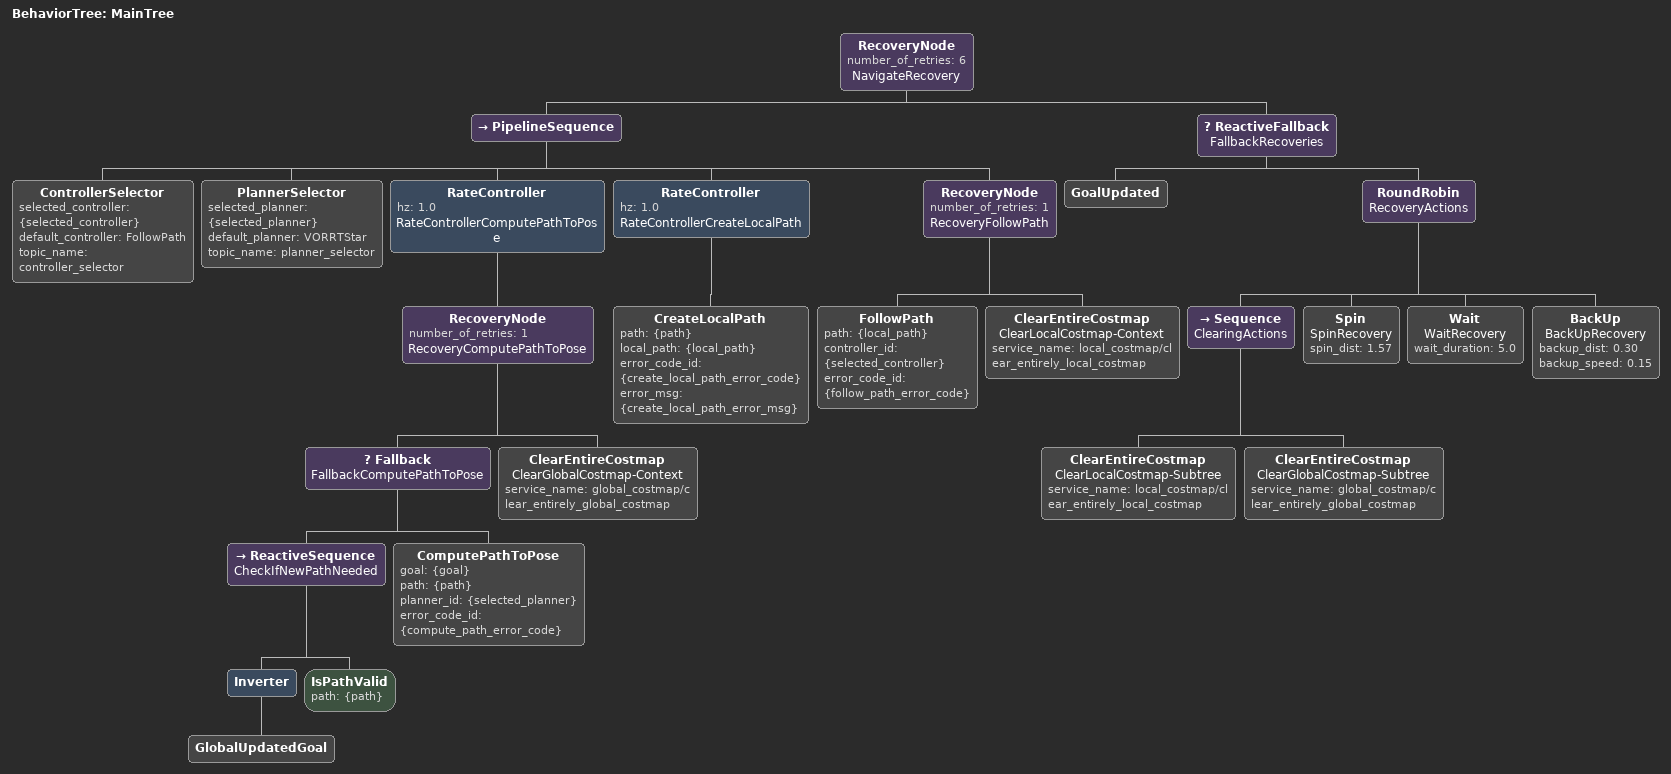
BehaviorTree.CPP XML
<root BTCPP_format="4" main_tree_to_execute="MainTree">
  <BehaviorTree ID="MainTree">
    <RecoveryNode number_of_retries="6" name="NavigateRecovery">
      <PipelineSequence>
        <ControllerSelector selected_controller="{selected_controller}" default_controller="FollowPath" topic_name="controller_selector"/>
        <PlannerSelector selected_planner="{selected_planner}" default_planner="VORRTStar" topic_name="planner_selector"/>
        <RateController hz="1.0" name="RateControllerComputePathToPose">
          <RecoveryNode number_of_retries="1" name="RecoveryComputePathToPose">
            <Fallback name="FallbackComputePathToPose">
              <ReactiveSequence name="CheckIfNewPathNeeded">
                <Inverter>
                  <GlobalUpdatedGoal/>
                </Inverter>
                <IsPathValid path="{path}"/>
              </ReactiveSequence>
              <ComputePathToPose goal="{goal}" path="{path}" planner_id="{selected_planner}" error_code_id="{compute_path_error_code}"/>
            </Fallback>
            <ClearEntireCostmap name="ClearGlobalCostmap-Context" service_name="global_costmap/clear_entirely_global_costmap"/>
          </RecoveryNode>
        </RateController>
        <!-- ★★★ Diagnostic node at 1 Hz ★★★ -->
        <RateController hz="1.0" name="RateControllerCreateLocalPath">
          <CreateLocalPath path="{path}" local_path="{local_path}" error_code_id="{create_local_path_error_code}" error_msg="{create_local_path_error_msg}"/>
        </RateController>
        <RecoveryNode number_of_retries="1" name="RecoveryFollowPath">
          <FollowPath path="{local_path}" controller_id="{selected_controller}" error_code_id="{follow_path_error_code}"/>
          <ClearEntireCostmap name="ClearLocalCostmap-Context" service_name="local_costmap/clear_entirely_local_costmap"/>
        </RecoveryNode>
      </PipelineSequence>
      <ReactiveFallback name="FallbackRecoveries">
        <GoalUpdated/>
        <RoundRobin name="RecoveryActions">
          <Sequence name="ClearingActions">
            <ClearEntireCostmap name="ClearLocalCostmap-Subtree" service_name="local_costmap/clear_entirely_local_costmap"/>
            <ClearEntireCostmap name="ClearGlobalCostmap-Subtree" service_name="global_costmap/clear_entirely_global_costmap"/>
          </Sequence>
          <Spin name="SpinRecovery" spin_dist="1.57"/>
          <Wait name="WaitRecovery" wait_duration="5.0"/>
          <BackUp name="BackUpRecovery" backup_dist="0.30" backup_speed="0.15"/>
        </RoundRobin>
      </ReactiveFallback>
    </RecoveryNode>
  </BehaviorTree>
</root>
